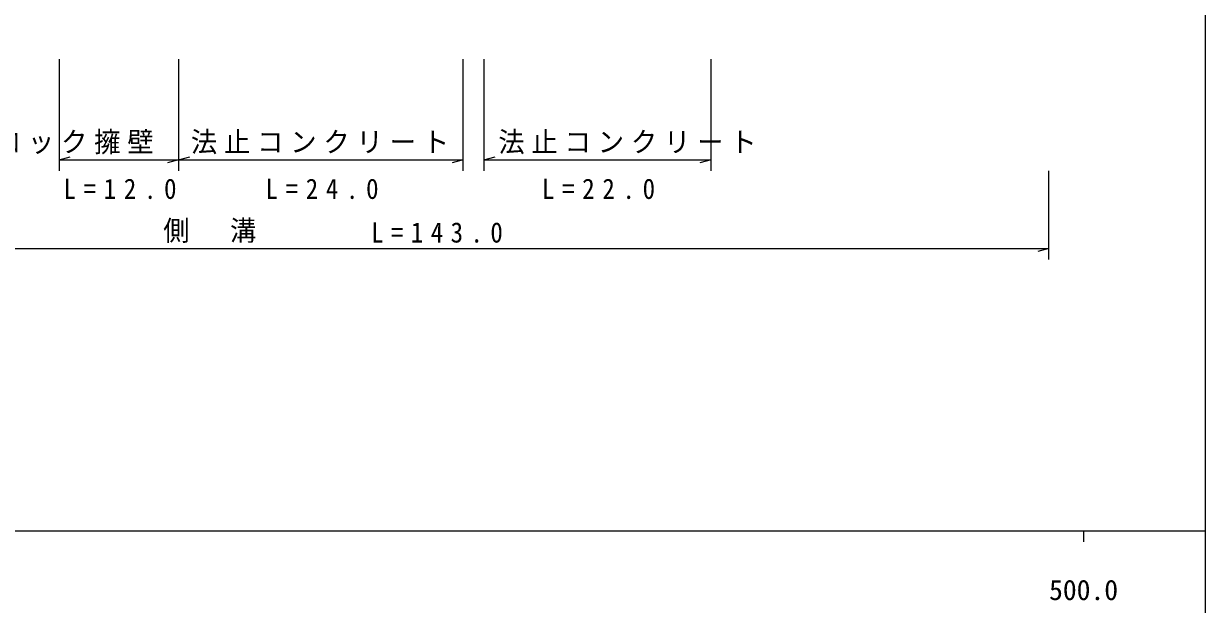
# Model space of a CAD drawing. Units: millimetres, scale not verified. Extents: x 40000 to 680000, y 20000 to 380000.
# Drawn here: x 472262 to 579000, y 198357 to 250818 of the extents above; entities that cross this region are included whole.
import ezdxf
from ezdxf.enums import TextEntityAlignment as Align

# ---------------------------------------------------------------- set-up
doc = ezdxf.new("R2010")
doc.units = ezdxf.units.MM
doc.header["$LTSCALE"] = 1000
doc.layers.add('M-STR-HTXT', color=7, linetype='Continuous', lineweight=13)
doc.layers.add('M-TTL-BAND', color=7, linetype='Continuous', lineweight=25)
doc.styles.add('ＭＳ ゴシック', font='')
doc.styles.get('ＭＳ ゴシック').set_extended_font_data('MS Gothic')

msp = doc.modelspace()

# ---------------------------------------------------------------- linework, layer by layer
at = {"layer": 'M-STR-HTXT'}
for p, q in [((475474, 247600), (475474, 237511)), ((486261, 247600), (486261, 237511)), ((511970, 237511), (511970, 247600)), ((513838, 247600), (513838, 237511)), ((534349, 237511), (534349, 247600)), ((475474, 238511), (476474, 238791)), ((475474, 238511), (486261, 238511)), ((486261, 238511), (485261, 238231)), ((486261, 238511), (487261, 238791)), ((486261, 238511), (511970, 238511)), ((511970, 238511), (510970, 238231)), ((513838, 238511), (514838, 238791)), ((513838, 238511), (534349, 238511)), ((534349, 238511), (533349, 238231)), ((564854, 229511), (564854, 237511)), ((432140, 230511), (564854, 230511)), ((564854, 230511), (563854, 230231))]:
    msp.add_line(p, q, dxfattribs=at)
at = {"layer": 'M-TTL-BAND'}
for p, q in [((579000, 20000), (579000, 370000)), ((40000, 205000), (579000, 205000)), ((568000, 205000), (568000, 204000))]:
    msp.add_line(p, q, dxfattribs=at)

# ---------------------------------------------------------------- texts
at = {"layer": 'M-STR-HTXT', "char_height": 1833, "attachment_point": 7, "style": 'ＭＳ ゴシック'}
for s, insert in [('\\T1.26;\\W0.95;ブロック擁壁', (466666, 239011)), ('\\T1.26;\\W0.95;法止コンクリート', (487366, 239011)), ('\\T1.26;\\W0.95;法止コンクリート', (515140, 239011)), ('\\T1.62;\\W0.9;L=12.0', (475857, 234955)), ('\\T1.62;\\W0.9;L=24.0', (494105, 234955)), ('\\T1.62;\\W0.9;L=22.0', (519083, 234955)), ('\\T1.27;\\W0.95;側\u3000溝', (484868, 231011)), ('\\T1.6;\\W0.9;L=143.0', (503646, 231011))]:
    msp.add_mtext(s, dxfattribs=dict(at, insert=insert))
at = {"layer": 'M-TTL-BAND', "style": 'ＭＳ ゴシック'}
msp.add_text('500.0', height=1833, dxfattribs=at).set_placement((568000, 198195), align=Align.BOTTOM_CENTER)

doc.saveas('drawing.dxf')
